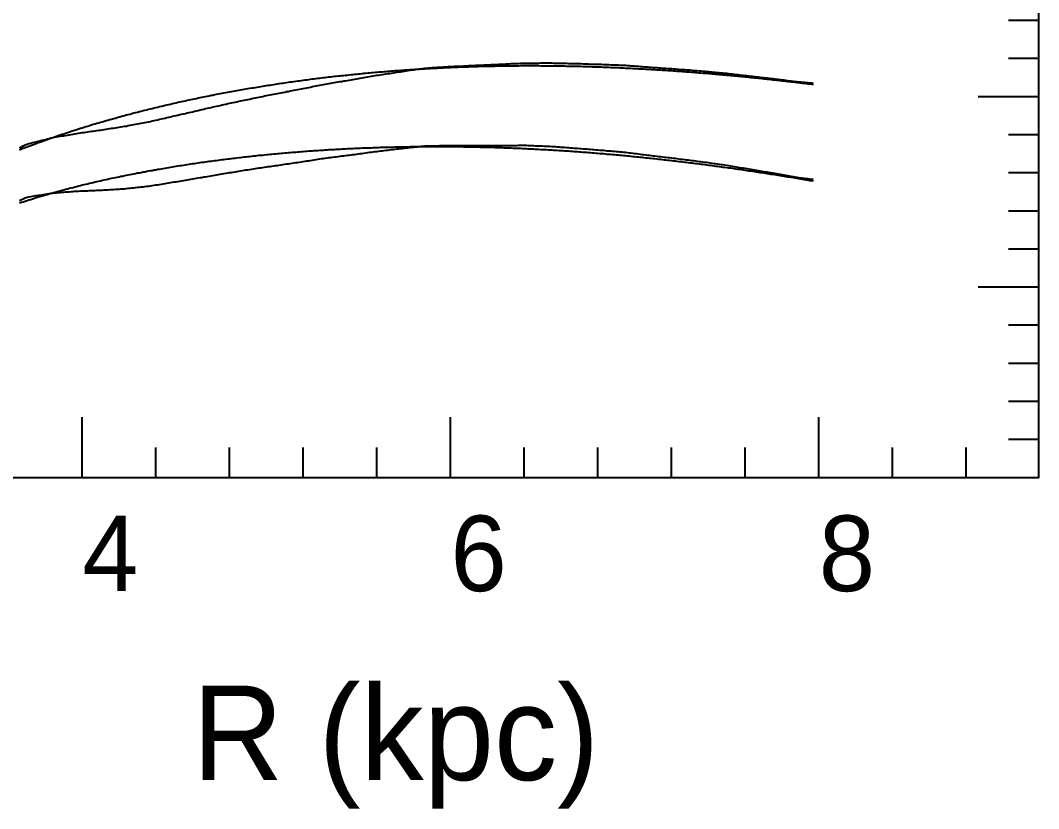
# Model space of a CAD drawing. Extents: x -35 to 179, y -35 to 147.
# Drawn here: x 71.4 to 179.2, y -35 to 48.4 of the extents above; entities that cross this region are included whole.
import ezdxf

# ---------------------------------------------------------------- set-up
doc = ezdxf.new("R2010")
doc.units = 0

msp = doc.modelspace()

# ---------------------------------------------------------------- linework, layer by layer
at = {"color": 0}
for p, q in [((179.2, 48.38), (176, 48.38)), ((179.2, 44.35), (176, 44.35)), ((179.2, 40.32), (172.8, 40.32)), ((179.2, 36.29), (176, 36.29)), ((179.2, 32.26), (176, 32.26)), ((179.2, 28.22), (176, 28.22)), ((179.2, 24.19), (176, 24.19)), ((179.2, 20.16), (172.8, 20.16)), ((179.2, 16.13), (176, 16.13)), ((179.2, 12.1), (176, 12.1)), ((179.2, 8.06), (176, 8.06)), ((77.96, 0), (77.96, 6.4)), ((116.95, 0), (116.95, 6.4)), ((155.93, 0), (155.93, 6.4)), ((179.2, 4.03), (176, 4.03)), ((85.76, 0), (85.76, 3.2)), ((93.56, 0), (93.56, 3.2)), ((101.35, 0), (101.35, 3.2)), ((109.15, 0), (109.15, 3.2)), ((124.74, 0), (124.74, 3.2)), ((132.54, 0), (132.54, 3.2)), ((140.34, 0), (140.34, 3.2)), ((148.13, 0), (148.13, 3.2)), ((163.73, 0), (163.73, 3.2)), ((171.52, 0), (171.52, 3.2))]:
    msp.add_line(p, q, dxfattribs=at)
msp.add_lwpolyline([(0, 0), (0, 120.96), (179.2, 120.96), (179.2, 0)], close=True, dxfattribs=at)
at = {"color": 4}
msp.add_lwpolyline([(71.34, 34.92), (71.53, 35.02), (71.73, 35.13), (71.92, 35.24), (72.12, 35.31), (72.31, 35.36), (72.51, 35.41), (72.7, 35.46), (72.9, 35.51), (73.09, 35.56), (73.29, 35.61), (73.48, 35.66), (73.68, 35.71), (73.87, 35.76), (74.07, 35.81), (74.26, 35.86), (74.46, 35.91), (74.65, 35.96), (74.85, 35.99), (75.04, 36.03), (75.24, 36.06), (75.43, 36.1), (75.63, 36.13), (75.82, 36.17), (76.02, 36.2), (76.21, 36.23), (76.41, 36.27), (76.6, 36.3), (76.8, 36.34), (76.99, 36.37), (77.19, 36.41), (77.38, 36.44), (77.58, 36.47), (77.77, 36.49), (77.96, 36.52), (78.16, 36.55), (78.35, 36.58), (78.55, 36.6), (78.74, 36.63), (78.94, 36.66), (79.13, 36.69), (79.33, 36.72), (79.52, 36.74), (79.72, 36.77), (79.91, 36.8), (80.11, 36.83), (80.3, 36.86), (80.5, 36.89), (80.69, 36.92), (80.89, 36.95), (81.08, 36.98), (81.28, 37.01), (81.47, 37.04), (81.67, 37.07), (81.86, 37.1), (82.06, 37.13), (82.25, 37.16), (82.45, 37.19), (82.64, 37.22), (82.84, 37.27), (83.03, 37.3), (83.23, 37.34), (83.42, 37.38), (83.62, 37.41), (83.81, 37.45), (84.01, 37.49), (84.2, 37.53), (84.4, 37.56), (84.59, 37.6), (84.79, 37.64), (84.98, 37.68), (85.18, 37.71), (85.37, 37.76), (85.57, 37.8), (85.76, 37.85), (85.96, 37.89), (86.15, 37.94), (86.35, 37.98), (86.54, 38.03), (86.74, 38.07), (86.93, 38.12), (87.13, 38.16), (87.32, 38.2), (87.52, 38.25), (87.71, 38.29), (87.91, 38.34), (88.1, 38.38), (88.3, 38.43), (88.49, 38.47), (88.69, 38.52), (88.88, 38.56), (89.07, 38.61), (89.27, 38.65), (89.46, 38.7), (89.66, 38.74), (89.85, 38.79), (90.05, 38.83), (90.24, 38.88), (90.44, 38.92), (90.63, 38.97), (90.83, 39.01), (91.02, 39.06), (91.22, 39.1), (91.41, 39.15), (91.61, 39.19), (91.8, 39.24), (92, 39.28), (92.19, 39.33), (92.39, 39.37), (92.58, 39.41), (92.78, 39.46), (92.97, 39.5), (93.17, 39.55), (93.36, 39.59), (93.56, 39.63), (93.75, 39.67), (93.95, 39.71), (94.14, 39.75), (94.34, 39.79), (94.53, 39.84), (94.73, 39.88), (94.92, 39.92), (95.12, 39.96), (95.31, 40), (95.51, 40.04), (95.7, 40.08), (95.9, 40.12), (96.09, 40.16), (96.29, 40.2), (96.48, 40.24), (96.68, 40.28), (96.87, 40.32), (97.07, 40.36), (97.26, 40.4), (97.46, 40.44), (97.65, 40.47), (97.85, 40.51), (98.04, 40.55), (98.24, 40.59), (98.43, 40.63), (98.63, 40.67), (98.82, 40.71), (99.02, 40.74), (99.21, 40.78), (99.41, 40.82), (99.6, 40.86), (99.8, 40.89), (99.99, 40.93), (100.18, 40.97), (100.38, 41.01), (100.57, 41.04), (100.77, 41.08), (100.96, 41.12), (101.16, 41.16), (101.35, 41.19), (101.55, 41.23), (101.74, 41.27), (101.94, 41.31), (102.13, 41.35), (102.33, 41.39), (102.52, 41.43), (102.72, 41.47), (102.91, 41.51), (103.11, 41.54), (103.3, 41.58), (103.5, 41.62), (103.69, 41.66), (103.89, 41.69), (104.08, 41.72), (104.28, 41.76), (104.47, 41.79), (104.67, 41.82), (104.86, 41.85), (105.06, 41.89), (105.25, 41.92), (105.45, 41.95), (105.64, 41.99), (105.84, 42.02), (106.03, 42.05), (106.23, 42.08), (106.42, 42.12), (106.62, 42.15), (106.81, 42.18), (107.01, 42.22), (107.2, 42.25), (107.4, 42.29), (107.59, 42.32), (107.79, 42.35), (107.98, 42.39), (108.18, 42.42), (108.37, 42.45), (108.57, 42.49), (108.76, 42.52), (108.96, 42.55), (109.15, 42.59), (109.35, 42.62), (109.54, 42.64), (109.74, 42.68), (109.93, 42.71), (110.13, 42.73), (110.32, 42.77), (110.52, 42.79), (110.71, 42.82), (110.91, 42.85), (111.1, 42.88), (111.29, 42.91), (111.49, 42.94), (111.68, 42.97), (111.88, 43), (112.07, 43.03), (112.27, 43.06), (112.46, 43.09), (112.66, 43.12), (112.85, 43.15), (113.05, 43.18), (113.24, 43.21), (113.44, 43.23), (113.63, 43.26), (113.83, 43.29), (114.02, 43.32), (114.22, 43.35), (114.41, 43.36), (114.61, 43.37), (114.8, 43.39), (115, 43.4), (115.19, 43.41), (115.39, 43.42), (115.58, 43.44), (115.78, 43.45), (115.97, 43.46), (116.17, 43.47), (116.36, 43.48), (116.56, 43.49), (116.75, 43.51), (116.95, 43.52), (117.14, 43.53), (117.34, 43.54), (117.53, 43.55), (117.73, 43.55), (117.92, 43.56), (118.12, 43.57), (118.31, 43.58), (118.51, 43.59), (118.7, 43.6), (118.9, 43.61), (119.09, 43.62), (119.29, 43.63), (119.48, 43.64), (119.68, 43.65), (119.87, 43.66), (120.07, 43.66), (120.26, 43.67), (120.46, 43.68), (120.65, 43.69), (120.85, 43.7), (121.04, 43.71), (121.24, 43.72), (121.43, 43.73), (121.63, 43.73), (121.82, 43.74), (122.02, 43.75), (122.21, 43.76), (122.4, 43.77), (122.6, 43.78), (122.79, 43.79), (122.99, 43.8), (123.18, 43.81), (123.38, 43.82), (123.57, 43.82), (123.77, 43.83), (123.96, 43.84), (124.16, 43.85), (124.35, 43.86), (124.55, 43.87), (124.74, 43.88), (124.94, 43.88), (125.13, 43.88), (125.33, 43.89), (125.52, 43.89), (125.72, 43.89), (125.91, 43.89), (126.11, 43.89), (126.3, 43.89), (126.5, 43.9), (126.69, 43.9), (126.89, 43.9), (127.08, 43.9), (127.28, 43.9), (127.47, 43.9), (127.67, 43.9), (127.86, 43.89), (128.06, 43.89), (128.25, 43.88), (128.45, 43.88), (128.64, 43.87), (128.84, 43.87), (129.03, 43.86), (129.23, 43.86), (129.42, 43.85), (129.62, 43.85), (129.81, 43.84), (130.01, 43.84), (130.2, 43.83), (130.4, 43.83), (130.59, 43.82), (130.79, 43.82), (130.98, 43.81), (131.18, 43.8), (131.37, 43.8), (131.57, 43.79), (131.76, 43.78), (131.96, 43.78), (132.15, 43.77), (132.35, 43.77), (132.54, 43.76), (132.74, 43.75), (132.93, 43.75), (133.13, 43.74), (133.32, 43.73), (133.51, 43.72), (133.71, 43.72), (133.9, 43.71), (134.1, 43.7), (134.29, 43.7), (134.49, 43.69), (134.68, 43.68), (134.88, 43.67), (135.07, 43.67), (135.27, 43.66), (135.46, 43.65), (135.66, 43.63), (135.85, 43.62), (136.05, 43.6), (136.24, 43.59), (136.44, 43.58), (136.63, 43.56), (136.83, 43.55), (137.02, 43.53), (137.22, 43.52), (137.41, 43.5), (137.61, 43.49), (137.8, 43.47), (138, 43.46), (138.19, 43.44), (138.39, 43.43), (138.58, 43.42), (138.78, 43.4), (138.97, 43.39), (139.17, 43.38), (139.36, 43.36), (139.56, 43.35), (139.75, 43.34), (139.95, 43.32), (140.14, 43.31), (140.34, 43.3), (140.53, 43.28), (140.73, 43.27), (140.92, 43.25), (141.12, 43.24), (141.31, 43.22), (141.51, 43.21), (141.7, 43.19), (141.9, 43.18), (142.09, 43.16), (142.29, 43.15), (142.48, 43.13), (142.68, 43.11), (142.87, 43.1), (143.07, 43.08), (143.26, 43.07), (143.46, 43.05), (143.65, 43.03), (143.85, 43.02), (144.04, 43), (144.24, 42.98), (144.43, 42.96), (144.62, 42.95), (144.82, 42.93), (145.01, 42.91), (145.21, 42.89), (145.4, 42.88), (145.6, 42.86), (145.79, 42.84), (145.99, 42.83), (146.18, 42.8), (146.38, 42.78), (146.57, 42.76), (146.77, 42.73), (146.96, 42.71), (147.16, 42.69), (147.35, 42.67), (147.55, 42.64), (147.74, 42.62), (147.94, 42.6), (148.13, 42.58), (148.33, 42.55), (148.52, 42.53), (148.72, 42.51), (148.91, 42.49), (149.11, 42.46), (149.3, 42.44), (149.5, 42.42), (149.69, 42.4), (149.89, 42.37), (150.08, 42.35), (150.28, 42.33), (150.47, 42.31), (150.67, 42.29), (150.86, 42.26), (151.06, 42.24), (151.25, 42.22), (151.45, 42.19), (151.64, 42.17), (151.84, 42.14), (152.03, 42.12), (152.23, 42.1), (152.42, 42.07), (152.62, 42.05), (152.81, 42.02), (153.01, 42), (153.2, 41.97), (153.4, 41.95), (153.59, 41.93), (153.79, 41.9), (153.98, 41.88), (154.18, 41.87), (154.37, 41.85), (154.57, 41.83), (154.76, 41.82), (154.96, 41.8), (155.15, 41.78), (155.35, 41.77)], dxfattribs=at)
at = {"color": 3}
msp.add_lwpolyline([(71.34, 34.71), (71.53, 34.79), (71.73, 34.86), (71.92, 34.94), (72.12, 35.02), (72.31, 35.09), (72.51, 35.16), (72.7, 35.24), (72.9, 35.31), (73.09, 35.38), (73.29, 35.46), (73.48, 35.53), (73.68, 35.6), (73.87, 35.67), (74.07, 35.74), (74.26, 35.81), (74.46, 35.88), (74.65, 35.95), (74.85, 36.01), (75.04, 36.08), (75.24, 36.15), (75.43, 36.21), (75.63, 36.28), (75.82, 36.35), (76.02, 36.41), (76.21, 36.48), (76.41, 36.54), (76.6, 36.6), (76.8, 36.67), (76.99, 36.73), (77.19, 36.79), (77.38, 36.86), (77.58, 36.92), (77.77, 36.98), (77.96, 37.04), (78.16, 37.1), (78.35, 37.16), (78.55, 37.22), (78.74, 37.28), (78.94, 37.34), (79.13, 37.4), (79.33, 37.46), (79.52, 37.51), (79.72, 37.57), (79.91, 37.63), (80.11, 37.68), (80.3, 37.74), (80.5, 37.8), (80.69, 37.85), (80.89, 37.91), (81.08, 37.96), (81.28, 38.02), (81.47, 38.07), (81.67, 38.13), (81.86, 38.18), (82.06, 38.24), (82.25, 38.29), (82.45, 38.34), (82.64, 38.39), (82.84, 38.44), (83.03, 38.49), (83.23, 38.55), (83.42, 38.6), (83.62, 38.65), (83.81, 38.7), (84.01, 38.75), (84.2, 38.8), (84.4, 38.85), (84.59, 38.9), (84.79, 38.94), (84.98, 38.99), (85.18, 39.04), (85.37, 39.09), (85.57, 39.14), (85.76, 39.19), (85.96, 39.23), (86.15, 39.28), (86.35, 39.33), (86.54, 39.37), (86.74, 39.42), (86.93, 39.46), (87.13, 39.51), (87.32, 39.55), (87.52, 39.6), (87.71, 39.64), (87.91, 39.68), (88.1, 39.73), (88.3, 39.77), (88.49, 39.81), (88.69, 39.86), (88.88, 39.9), (89.07, 39.94), (89.27, 39.98), (89.46, 40.02), (89.66, 40.07), (89.85, 40.11), (90.05, 40.15), (90.24, 40.19), (90.44, 40.23), (90.63, 40.27), (90.83, 40.31), (91.02, 40.35), (91.22, 40.39), (91.41, 40.43), (91.61, 40.47), (91.8, 40.5), (92, 40.54), (92.19, 40.58), (92.39, 40.62), (92.58, 40.65), (92.78, 40.69), (92.97, 40.73), (93.17, 40.77), (93.36, 40.8), (93.56, 40.84), (93.75, 40.87), (93.95, 40.91), (94.14, 40.94), (94.34, 40.98), (94.53, 41.01), (94.73, 41.05), (94.92, 41.08), (95.12, 41.12), (95.31, 41.15), (95.51, 41.18), (95.7, 41.22), (95.9, 41.25), (96.09, 41.28), (96.29, 41.31), (96.48, 41.35), (96.68, 41.38), (96.87, 41.41), (97.07, 41.44), (97.26, 41.47), (97.46, 41.5), (97.65, 41.53), (97.85, 41.56), (98.04, 41.59), (98.24, 41.62), (98.43, 41.65), (98.63, 41.68), (98.82, 41.71), (99.02, 41.74), (99.21, 41.77), (99.41, 41.8), (99.6, 41.83), (99.8, 41.86), (99.99, 41.88), (100.18, 41.91), (100.38, 41.94), (100.57, 41.96), (100.77, 41.99), (100.96, 42.02), (101.16, 42.04), (101.35, 42.07), (101.55, 42.1), (101.74, 42.12), (101.94, 42.15), (102.13, 42.17), (102.33, 42.2), (102.52, 42.22), (102.72, 42.25), (102.91, 42.27), (103.11, 42.29), (103.3, 42.32), (103.5, 42.34), (103.69, 42.36), (103.89, 42.39), (104.08, 42.41), (104.28, 42.43), (104.47, 42.46), (104.67, 42.48), (104.86, 42.5), (105.06, 42.52), (105.25, 42.54), (105.45, 42.56), (105.64, 42.58), (105.84, 42.6), (106.03, 42.62), (106.23, 42.65), (106.42, 42.66), (106.62, 42.68), (106.81, 42.71), (107.01, 42.72), (107.2, 42.74), (107.4, 42.76), (107.59, 42.78), (107.79, 42.8), (107.98, 42.82), (108.18, 42.84), (108.37, 42.85), (108.57, 42.87), (108.76, 42.89), (108.96, 42.91), (109.15, 42.92), (109.35, 42.94), (109.54, 42.96), (109.74, 42.97), (109.93, 42.99), (110.13, 43), (110.32, 43.02), (110.52, 43.04), (110.71, 43.05), (110.91, 43.07), (111.1, 43.08), (111.29, 43.1), (111.49, 43.11), (111.68, 43.12), (111.88, 43.14), (112.07, 43.15), (112.27, 43.17), (112.46, 43.18), (112.66, 43.19), (112.85, 43.2), (113.05, 43.22), (113.24, 43.23), (113.44, 43.24), (113.63, 43.25), (113.83, 43.27), (114.02, 43.28), (114.22, 43.29), (114.41, 43.3), (114.61, 43.31), (114.8, 43.32), (115, 43.33), (115.19, 43.34), (115.39, 43.35), (115.58, 43.36), (115.78, 43.37), (115.97, 43.38), (116.17, 43.39), (116.36, 43.4), (116.56, 43.41), (116.75, 43.42), (116.95, 43.43), (117.14, 43.44), (117.34, 43.45), (117.53, 43.45), (117.73, 43.46), (117.92, 43.47), (118.12, 43.47), (118.31, 43.48), (118.51, 43.49), (118.7, 43.5), (118.9, 43.5), (119.09, 43.51), (119.29, 43.51), (119.48, 43.52), (119.68, 43.53), (119.87, 43.53), (120.07, 43.54), (120.26, 43.54), (120.46, 43.55), (120.65, 43.55), (120.85, 43.56), (121.04, 43.56), (121.24, 43.56), (121.43, 43.57), (121.63, 43.57), (121.82, 43.58), (122.02, 43.58), (122.21, 43.58), (122.4, 43.59), (122.6, 43.59), (122.79, 43.59), (122.99, 43.59), (123.18, 43.6), (123.38, 43.6), (123.57, 43.6), (123.77, 43.6), (123.96, 43.6), (124.16, 43.6), (124.35, 43.61), (124.55, 43.61), (124.74, 43.61), (124.94, 43.61), (125.13, 43.61), (125.33, 43.61), (125.52, 43.61), (125.72, 43.61), (125.91, 43.61), (126.11, 43.61), (126.3, 43.61), (126.5, 43.6), (126.69, 43.6), (126.89, 43.6), (127.08, 43.6), (127.28, 43.6), (127.47, 43.6), (127.67, 43.59), (127.86, 43.59), (128.06, 43.59), (128.25, 43.59), (128.45, 43.58), (128.64, 43.58), (128.84, 43.58), (129.03, 43.58), (129.23, 43.57), (129.42, 43.57), (129.62, 43.56), (129.81, 43.56), (130.01, 43.55), (130.2, 43.55), (130.4, 43.55), (130.59, 43.54), (130.79, 43.54), (130.98, 43.53), (131.18, 43.53), (131.37, 43.52), (131.57, 43.51), (131.76, 43.51), (131.96, 43.5), (132.15, 43.5), (132.35, 43.49), (132.54, 43.48), (132.74, 43.48), (132.93, 43.47), (133.13, 43.46), (133.32, 43.45), (133.51, 43.45), (133.71, 43.44), (133.9, 43.43), (134.1, 43.42), (134.29, 43.42), (134.49, 43.41), (134.68, 43.4), (134.88, 43.39), (135.07, 43.38), (135.27, 43.37), (135.46, 43.36), (135.66, 43.35), (135.85, 43.34), (136.05, 43.33), (136.24, 43.32), (136.44, 43.31), (136.63, 43.3), (136.83, 43.29), (137.02, 43.28), (137.22, 43.27), (137.41, 43.26), (137.61, 43.25), (137.8, 43.24), (138, 43.23), (138.19, 43.22), (138.39, 43.21), (138.58, 43.19), (138.78, 43.18), (138.97, 43.17), (139.17, 43.16), (139.36, 43.14), (139.56, 43.13), (139.75, 43.12), (139.95, 43.11), (140.14, 43.09), (140.34, 43.08), (140.53, 43.07), (140.73, 43.05), (140.92, 43.04), (141.12, 43.02), (141.31, 43.01), (141.51, 43), (141.7, 42.98), (141.9, 42.97), (142.09, 42.95), (142.29, 42.94), (142.48, 42.92), (142.68, 42.91), (142.87, 42.89), (143.07, 42.88), (143.26, 42.86), (143.46, 42.85), (143.65, 42.83), (143.85, 42.81), (144.04, 42.8), (144.24, 42.78), (144.43, 42.77), (144.62, 42.75), (144.82, 42.73), (145.01, 42.72), (145.21, 42.7), (145.4, 42.68), (145.6, 42.66), (145.79, 42.65), (145.99, 42.63), (146.18, 42.61), (146.38, 42.59), (146.57, 42.58), (146.77, 42.56), (146.96, 42.54), (147.16, 42.52), (147.35, 42.5), (147.55, 42.48), (147.74, 42.46), (147.94, 42.45), (148.13, 42.43), (148.33, 42.41), (148.52, 42.39), (148.72, 42.37), (148.91, 42.35), (149.11, 42.33), (149.3, 42.31), (149.5, 42.29), (149.69, 42.27), (149.89, 42.25), (150.08, 42.23), (150.28, 42.21), (150.47, 42.19), (150.67, 42.17), (150.86, 42.15), (151.06, 42.12), (151.25, 42.1), (151.45, 42.08), (151.64, 42.06), (151.84, 42.04), (152.03, 42.02), (152.23, 42), (152.42, 41.97), (152.62, 41.95), (152.81, 41.93), (153.01, 41.91), (153.2, 41.89), (153.4, 41.86), (153.59, 41.84), (153.79, 41.82), (153.98, 41.8), (154.18, 41.77), (154.37, 41.75), (154.57, 41.73), (154.76, 41.7), (154.96, 41.68), (155.15, 41.66), (155.35, 41.63)], dxfattribs=at)
at = {"color": 6}
msp.add_lwpolyline([(71.34, 29.34), (71.53, 29.44), (71.73, 29.53), (71.92, 29.63), (72.12, 29.69), (72.31, 29.72), (72.51, 29.76), (72.7, 29.79), (72.9, 29.82), (73.09, 29.86), (73.29, 29.89), (73.48, 29.92), (73.68, 29.95), (73.87, 29.99), (74.07, 30.02), (74.26, 30.05), (74.46, 30.09), (74.65, 30.12), (74.85, 30.13), (75.04, 30.15), (75.24, 30.16), (75.43, 30.18), (75.63, 30.19), (75.82, 30.21), (76.02, 30.23), (76.21, 30.24), (76.41, 30.26), (76.6, 30.27), (76.8, 30.29), (76.99, 30.3), (77.19, 30.32), (77.38, 30.33), (77.58, 30.34), (77.77, 30.35), (77.96, 30.35), (78.16, 30.36), (78.35, 30.37), (78.55, 30.38), (78.74, 30.39), (78.94, 30.39), (79.13, 30.4), (79.33, 30.41), (79.52, 30.42), (79.72, 30.43), (79.91, 30.43), (80.11, 30.45), (80.3, 30.46), (80.5, 30.47), (80.69, 30.48), (80.89, 30.49), (81.08, 30.51), (81.28, 30.52), (81.47, 30.53), (81.67, 30.54), (81.86, 30.55), (82.06, 30.57), (82.25, 30.58), (82.45, 30.59), (82.64, 30.6), (82.84, 30.63), (83.03, 30.65), (83.23, 30.67), (83.42, 30.69), (83.62, 30.72), (83.81, 30.74), (84.01, 30.76), (84.2, 30.78), (84.4, 30.8), (84.59, 30.82), (84.79, 30.85), (84.98, 30.87), (85.18, 30.89), (85.37, 30.92), (85.57, 30.95), (85.76, 30.98), (85.96, 31.01), (86.15, 31.05), (86.35, 31.08), (86.54, 31.11), (86.74, 31.14), (86.93, 31.17), (87.13, 31.2), (87.32, 31.23), (87.52, 31.27), (87.71, 31.3), (87.91, 31.33), (88.1, 31.36), (88.3, 31.4), (88.49, 31.43), (88.69, 31.46), (88.88, 31.49), (89.07, 31.53), (89.27, 31.56), (89.46, 31.59), (89.66, 31.63), (89.85, 31.66), (90.05, 31.69), (90.24, 31.73), (90.44, 31.76), (90.63, 31.79), (90.83, 31.83), (91.02, 31.86), (91.22, 31.89), (91.41, 31.93), (91.61, 31.96), (91.8, 32), (92, 32.03), (92.19, 32.06), (92.39, 32.1), (92.58, 32.13), (92.78, 32.16), (92.97, 32.2), (93.17, 32.23), (93.36, 32.26), (93.56, 32.29), (93.75, 32.32), (93.95, 32.35), (94.14, 32.38), (94.34, 32.42), (94.53, 32.45), (94.73, 32.48), (94.92, 32.51), (95.12, 32.54), (95.31, 32.57), (95.51, 32.6), (95.7, 32.63), (95.9, 32.66), (96.09, 32.69), (96.29, 32.72), (96.48, 32.75), (96.68, 32.78), (96.87, 32.8), (97.07, 32.83), (97.26, 32.86), (97.46, 32.89), (97.65, 32.92), (97.85, 32.95), (98.04, 32.98), (98.24, 33.01), (98.43, 33.04), (98.63, 33.06), (98.82, 33.09), (99.02, 33.12), (99.21, 33.15), (99.41, 33.18), (99.6, 33.21), (99.8, 33.23), (99.99, 33.26), (100.18, 33.29), (100.38, 33.32), (100.57, 33.35), (100.77, 33.37), (100.96, 33.4), (101.16, 33.43), (101.35, 33.46), (101.55, 33.49), (101.74, 33.52), (101.94, 33.55), (102.13, 33.59), (102.33, 33.62), (102.52, 33.65), (102.72, 33.68), (102.91, 33.71), (103.11, 33.74), (103.3, 33.77), (103.5, 33.8), (103.69, 33.83), (103.89, 33.85), (104.08, 33.88), (104.28, 33.9), (104.47, 33.93), (104.67, 33.95), (104.86, 33.97), (105.06, 34), (105.25, 34.02), (105.45, 34.05), (105.64, 34.07), (105.84, 34.1), (106.03, 34.12), (106.23, 34.14), (106.42, 34.17), (106.62, 34.2), (106.81, 34.22), (107.01, 34.25), (107.2, 34.28), (107.4, 34.3), (107.59, 34.33), (107.79, 34.36), (107.98, 34.38), (108.18, 34.41), (108.37, 34.44), (108.57, 34.46), (108.76, 34.49), (108.96, 34.52), (109.15, 34.54), (109.35, 34.56), (109.54, 34.58), (109.74, 34.61), (109.93, 34.63), (110.13, 34.65), (110.32, 34.67), (110.52, 34.7), (110.71, 34.72), (110.91, 34.74), (111.1, 34.76), (111.29, 34.79), (111.49, 34.81), (111.68, 34.83), (111.88, 34.85), (112.07, 34.88), (112.27, 34.9), (112.46, 34.92), (112.66, 34.94), (112.85, 34.97), (113.05, 34.99), (113.24, 35.01), (113.44, 35.03), (113.63, 35.06), (113.83, 35.08), (114.02, 35.1), (114.22, 35.12), (114.41, 35.13), (114.61, 35.13), (114.8, 35.13), (115, 35.14), (115.19, 35.14), (115.39, 35.14), (115.58, 35.14), (115.78, 35.15), (115.97, 35.15), (116.17, 35.15), (116.36, 35.15), (116.56, 35.16), (116.75, 35.16), (116.95, 35.16), (117.14, 35.16), (117.34, 35.16), (117.53, 35.16), (117.73, 35.16), (117.92, 35.16), (118.12, 35.16), (118.31, 35.16), (118.51, 35.16), (118.7, 35.16), (118.9, 35.16), (119.09, 35.16), (119.29, 35.16), (119.48, 35.16), (119.68, 35.16), (119.87, 35.16), (120.07, 35.16), (120.26, 35.16), (120.46, 35.16), (120.65, 35.16), (120.85, 35.16), (121.04, 35.16), (121.24, 35.16), (121.43, 35.16), (121.63, 35.16), (121.82, 35.16), (122.02, 35.16), (122.21, 35.16), (122.4, 35.16), (122.6, 35.16), (122.79, 35.17), (122.99, 35.17), (123.18, 35.17), (123.38, 35.17), (123.57, 35.17), (123.77, 35.17), (123.96, 35.17), (124.16, 35.18), (124.35, 35.18), (124.55, 35.18), (124.74, 35.18), (124.94, 35.18), (125.13, 35.17), (125.33, 35.16), (125.52, 35.16), (125.72, 35.15), (125.91, 35.14), (126.11, 35.13), (126.3, 35.13), (126.5, 35.12), (126.69, 35.11), (126.89, 35.1), (127.08, 35.1), (127.28, 35.09), (127.47, 35.08), (127.67, 35.07), (127.86, 35.05), (128.06, 35.04), (128.25, 35.02), (128.45, 35.01), (128.64, 34.99), (128.84, 34.98), (129.03, 34.97), (129.23, 34.95), (129.42, 34.94), (129.62, 34.92), (129.81, 34.91), (130.01, 34.89), (130.2, 34.88), (130.4, 34.86), (130.59, 34.85), (130.79, 34.83), (130.98, 34.82), (131.18, 34.8), (131.37, 34.79), (131.57, 34.77), (131.76, 34.76), (131.96, 34.74), (132.15, 34.73), (132.35, 34.71), (132.54, 34.69), (132.74, 34.68), (132.93, 34.66), (133.13, 34.65), (133.32, 34.63), (133.51, 34.61), (133.71, 34.6), (133.9, 34.58), (134.1, 34.57), (134.29, 34.55), (134.49, 34.53), (134.68, 34.52), (134.88, 34.5), (135.07, 34.49), (135.27, 34.47), (135.46, 34.45), (135.66, 34.42), (135.85, 34.4), (136.05, 34.37), (136.24, 34.35), (136.44, 34.32), (136.63, 34.3), (136.83, 34.27), (137.02, 34.25), (137.22, 34.22), (137.41, 34.2), (137.61, 34.17), (137.8, 34.15), (138, 34.12), (138.19, 34.1), (138.39, 34.08), (138.58, 34.06), (138.78, 34.03), (138.97, 34.01), (139.17, 33.99), (139.36, 33.97), (139.56, 33.94), (139.75, 33.92), (139.95, 33.9), (140.14, 33.88), (140.34, 33.85), (140.53, 33.83), (140.73, 33.81), (140.92, 33.78), (141.12, 33.76), (141.31, 33.73), (141.51, 33.71), (141.7, 33.68), (141.9, 33.66), (142.09, 33.63), (142.29, 33.61), (142.48, 33.58), (142.68, 33.56), (142.87, 33.53), (143.07, 33.51), (143.26, 33.48), (143.46, 33.46), (143.65, 33.43), (143.85, 33.4), (144.04, 33.38), (144.24, 33.35), (144.43, 33.32), (144.62, 33.3), (144.82, 33.27), (145.01, 33.24), (145.21, 33.22), (145.4, 33.19), (145.6, 33.16), (145.79, 33.14), (145.99, 33.11), (146.18, 33.08), (146.38, 33.04), (146.57, 33.01), (146.77, 32.98), (146.96, 32.94), (147.16, 32.91), (147.35, 32.88), (147.55, 32.84), (147.74, 32.81), (147.94, 32.78), (148.13, 32.75), (148.33, 32.71), (148.52, 32.68), (148.72, 32.65), (148.91, 32.61), (149.11, 32.58), (149.3, 32.55), (149.5, 32.52), (149.69, 32.49), (149.89, 32.45), (150.08, 32.42), (150.28, 32.39), (150.47, 32.36), (150.67, 32.32), (150.86, 32.29), (151.06, 32.26), (151.25, 32.23), (151.45, 32.19), (151.64, 32.16), (151.84, 32.12), (152.03, 32.09), (152.23, 32.05), (152.42, 32.02), (152.62, 31.98), (152.81, 31.95), (153.01, 31.92), (153.2, 31.88), (153.4, 31.85), (153.59, 31.81), (153.79, 31.78), (153.98, 31.75), (154.18, 31.73), (154.37, 31.7), (154.57, 31.68), (154.76, 31.65), (154.96, 31.63), (155.15, 31.6), (155.35, 31.58)], dxfattribs=at)
at = {"color": 2}
msp.add_lwpolyline([(71.34, 29.09), (71.53, 29.16), (71.73, 29.21), (71.92, 29.28), (72.12, 29.35), (72.31, 29.4), (72.51, 29.46), (72.7, 29.53), (72.9, 29.59), (73.09, 29.64), (73.29, 29.71), (73.48, 29.76), (73.68, 29.82), (73.87, 29.88), (74.07, 29.93), (74.26, 29.99), (74.46, 30.05), (74.65, 30.1), (74.85, 30.16), (75.04, 30.22), (75.24, 30.27), (75.43, 30.32), (75.63, 30.38), (75.82, 30.42), (76.02, 30.48), (76.21, 30.53), (76.41, 30.58), (76.6, 30.63), (76.8, 30.68), (76.99, 30.73), (77.19, 30.78), (77.38, 30.83), (77.58, 30.88), (77.77, 30.93), (77.96, 30.98), (78.16, 31.02), (78.35, 31.07), (78.55, 31.12), (78.74, 31.16), (78.94, 31.21), (79.13, 31.26), (79.33, 31.3), (79.52, 31.34), (79.72, 31.39), (79.91, 31.43), (80.11, 31.48), (80.3, 31.52), (80.5, 31.56), (80.69, 31.6), (80.89, 31.65), (81.08, 31.69), (81.28, 31.73), (81.47, 31.78), (81.67, 31.81), (81.86, 31.85), (82.06, 31.9), (82.25, 31.93), (82.45, 31.97), (82.64, 32.02), (82.84, 32.05), (83.03, 32.09), (83.23, 32.13), (83.42, 32.17), (83.62, 32.21), (83.81, 32.25), (84.01, 32.28), (84.2, 32.32), (84.4, 32.36), (84.59, 32.39), (84.79, 32.43), (84.98, 32.47), (85.18, 32.5), (85.37, 32.53), (85.57, 32.57), (85.76, 32.6), (85.96, 32.64), (86.15, 32.67), (86.35, 32.7), (86.54, 32.74), (86.74, 32.77), (86.93, 32.8), (87.13, 32.84), (87.32, 32.87), (87.52, 32.9), (87.71, 32.93), (87.91, 32.97), (88.1, 33), (88.3, 33.03), (88.49, 33.06), (88.69, 33.09), (88.88, 33.12), (89.07, 33.15), (89.27, 33.18), (89.46, 33.21), (89.66, 33.24), (89.85, 33.26), (90.05, 33.29), (90.24, 33.32), (90.44, 33.35), (90.63, 33.38), (90.83, 33.41), (91.02, 33.43), (91.22, 33.46), (91.41, 33.49), (91.61, 33.51), (91.8, 33.54), (92, 33.57), (92.19, 33.59), (92.39, 33.62), (92.58, 33.64), (92.78, 33.67), (92.97, 33.69), (93.17, 33.72), (93.36, 33.74), (93.56, 33.76), (93.75, 33.79), (93.95, 33.81), (94.14, 33.83), (94.34, 33.86), (94.53, 33.88), (94.73, 33.9), (94.92, 33.93), (95.12, 33.95), (95.31, 33.97), (95.51, 33.99), (95.7, 34.01), (95.9, 34.03), (96.09, 34.06), (96.29, 34.08), (96.48, 34.09), (96.68, 34.12), (96.87, 34.14), (97.07, 34.15), (97.26, 34.18), (97.46, 34.19), (97.65, 34.21), (97.85, 34.23), (98.04, 34.25), (98.24, 34.27), (98.43, 34.29), (98.63, 34.31), (98.82, 34.32), (99.02, 34.34), (99.21, 34.36), (99.41, 34.37), (99.6, 34.39), (99.8, 34.41), (99.99, 34.42), (100.18, 34.44), (100.38, 34.46), (100.57, 34.47), (100.77, 34.49), (100.96, 34.5), (101.16, 34.52), (101.35, 34.53), (101.55, 34.55), (101.74, 34.56), (101.94, 34.58), (102.13, 34.59), (102.33, 34.6), (102.52, 34.62), (102.72, 34.63), (102.91, 34.64), (103.11, 34.66), (103.3, 34.67), (103.5, 34.68), (103.69, 34.7), (103.89, 34.71), (104.08, 34.72), (104.28, 34.73), (104.47, 34.74), (104.67, 34.75), (104.86, 34.76), (105.06, 34.77), (105.25, 34.78), (105.45, 34.8), (105.64, 34.81), (105.84, 34.82), (106.03, 34.83), (106.23, 34.84), (106.42, 34.84), (106.62, 34.85), (106.81, 34.86), (107.01, 34.87), (107.2, 34.88), (107.4, 34.89), (107.59, 34.9), (107.79, 34.9), (107.98, 34.91), (108.18, 34.92), (108.37, 34.93), (108.57, 34.93), (108.76, 34.94), (108.96, 34.95), (109.15, 34.95), (109.35, 34.96), (109.54, 34.97), (109.74, 34.97), (109.93, 34.98), (110.13, 34.98), (110.32, 34.99), (110.52, 34.99), (110.71, 35), (110.91, 35), (111.1, 35.01), (111.29, 35.01), (111.49, 35.02), (111.68, 35.02), (111.88, 35.02), (112.07, 35.03), (112.27, 35.03), (112.46, 35.03), (112.66, 35.04), (112.85, 35.04), (113.05, 35.04), (113.24, 35.04), (113.44, 35.04), (113.63, 35.05), (113.83, 35.05), (114.02, 35.05), (114.22, 35.05), (114.41, 35.05), (114.61, 35.05), (114.8, 35.05), (115, 35.06), (115.19, 35.05), (115.39, 35.06), (115.58, 35.06), (115.78, 35.05), (115.97, 35.05), (116.17, 35.05), (116.36, 35.05), (116.56, 35.05), (116.75, 35.05), (116.95, 35.05), (117.14, 35.05), (117.34, 35.05), (117.53, 35.04), (117.73, 35.04), (117.92, 35.04), (118.12, 35.04), (118.31, 35.03), (118.51, 35.03), (118.7, 35.03), (118.9, 35.03), (119.09, 35.02), (119.29, 35.02), (119.48, 35.01), (119.68, 35.01), (119.87, 35.01), (120.07, 35), (120.26, 35), (120.46, 34.99), (120.65, 34.99), (120.85, 34.98), (121.04, 34.98), (121.24, 34.97), (121.43, 34.97), (121.63, 34.96), (121.82, 34.95), (122.02, 34.95), (122.21, 34.94), (122.4, 34.94), (122.6, 34.93), (122.79, 34.92), (122.99, 34.91), (123.18, 34.91), (123.38, 34.9), (123.57, 34.89), (123.77, 34.88), (123.96, 34.88), (124.16, 34.87), (124.35, 34.86), (124.55, 34.85), (124.74, 34.84), (124.94, 34.83), (125.13, 34.82), (125.33, 34.81), (125.52, 34.8), (125.72, 34.79), (125.91, 34.78), (126.11, 34.78), (126.3, 34.76), (126.5, 34.75), (126.69, 34.74), (126.89, 34.73), (127.08, 34.72), (127.28, 34.71), (127.47, 34.7), (127.67, 34.69), (127.86, 34.68), (128.06, 34.66), (128.25, 34.65), (128.45, 34.64), (128.64, 34.63), (128.84, 34.62), (129.03, 34.6), (129.23, 34.59), (129.42, 34.58), (129.62, 34.56), (129.81, 34.55), (130.01, 34.54), (130.2, 34.52), (130.4, 34.51), (130.59, 34.49), (130.79, 34.48), (130.98, 34.47), (131.18, 34.45), (131.37, 34.44), (131.57, 34.42), (131.76, 34.41), (131.96, 34.39), (132.15, 34.38), (132.35, 34.36), (132.54, 34.34), (132.74, 34.33), (132.93, 34.31), (133.13, 34.3), (133.32, 34.28), (133.51, 34.26), (133.71, 34.25), (133.9, 34.23), (134.1, 34.21), (134.29, 34.19), (134.49, 34.18), (134.68, 34.16), (134.88, 34.14), (135.07, 34.12), (135.27, 34.1), (135.46, 34.09), (135.66, 34.07), (135.85, 34.05), (136.05, 34.03), (136.24, 34.01), (136.44, 33.99), (136.63, 33.97), (136.83, 33.95), (137.02, 33.93), (137.22, 33.91), (137.41, 33.89), (137.61, 33.87), (137.8, 33.85), (138, 33.83), (138.19, 33.81), (138.39, 33.79), (138.58, 33.77), (138.78, 33.75), (138.97, 33.73), (139.17, 33.71), (139.36, 33.68), (139.56, 33.66), (139.75, 33.64), (139.95, 33.62), (140.14, 33.6), (140.34, 33.57), (140.53, 33.55), (140.73, 33.53), (140.92, 33.51), (141.12, 33.48), (141.31, 33.46), (141.51, 33.44), (141.7, 33.41), (141.9, 33.39), (142.09, 33.37), (142.29, 33.34), (142.48, 33.32), (142.68, 33.29), (142.87, 33.27), (143.07, 33.24), (143.26, 33.22), (143.46, 33.19), (143.65, 33.17), (143.85, 33.14), (144.04, 33.12), (144.24, 33.09), (144.43, 33.07), (144.62, 33.04), (144.82, 33.02), (145.01, 32.99), (145.21, 32.96), (145.4, 32.94), (145.6, 32.91), (145.79, 32.88), (145.99, 32.86), (146.18, 32.83), (146.38, 32.8), (146.57, 32.78), (146.77, 32.75), (146.96, 32.72), (147.16, 32.69), (147.35, 32.66), (147.55, 32.64), (147.74, 32.61), (147.94, 32.58), (148.13, 32.55), (148.33, 32.52), (148.52, 32.49), (148.72, 32.47), (148.91, 32.44), (149.11, 32.41), (149.3, 32.38), (149.5, 32.35), (149.69, 32.32), (149.89, 32.29), (150.08, 32.26), (150.28, 32.23), (150.47, 32.2), (150.67, 32.17), (150.86, 32.14), (151.06, 32.11), (151.25, 32.08), (151.45, 32.05), (151.64, 32.02), (151.84, 31.99), (152.03, 31.95), (152.23, 31.92), (152.42, 31.89), (152.62, 31.86), (152.81, 31.83), (153.01, 31.8), (153.2, 31.77), (153.4, 31.73), (153.59, 31.7), (153.79, 31.67), (153.98, 31.64), (154.18, 31.6), (154.37, 31.57), (154.57, 31.54), (154.76, 31.51), (154.96, 31.47), (155.15, 31.44), (155.35, 31.41)], dxfattribs=at)

# ---------------------------------------------------------------- texts
at = {"color": 0}
for s, height, p in [('4', 8, (77.96, -12)), ('6', 8, (116.95, -12)), ('8', 8, (155.93, -12)), ('R (kpc)', 10, (89.6, -32))]:
    msp.add_text(s, height=height, dxfattribs=at).set_placement(p)

doc.saveas('drawing.dxf')
